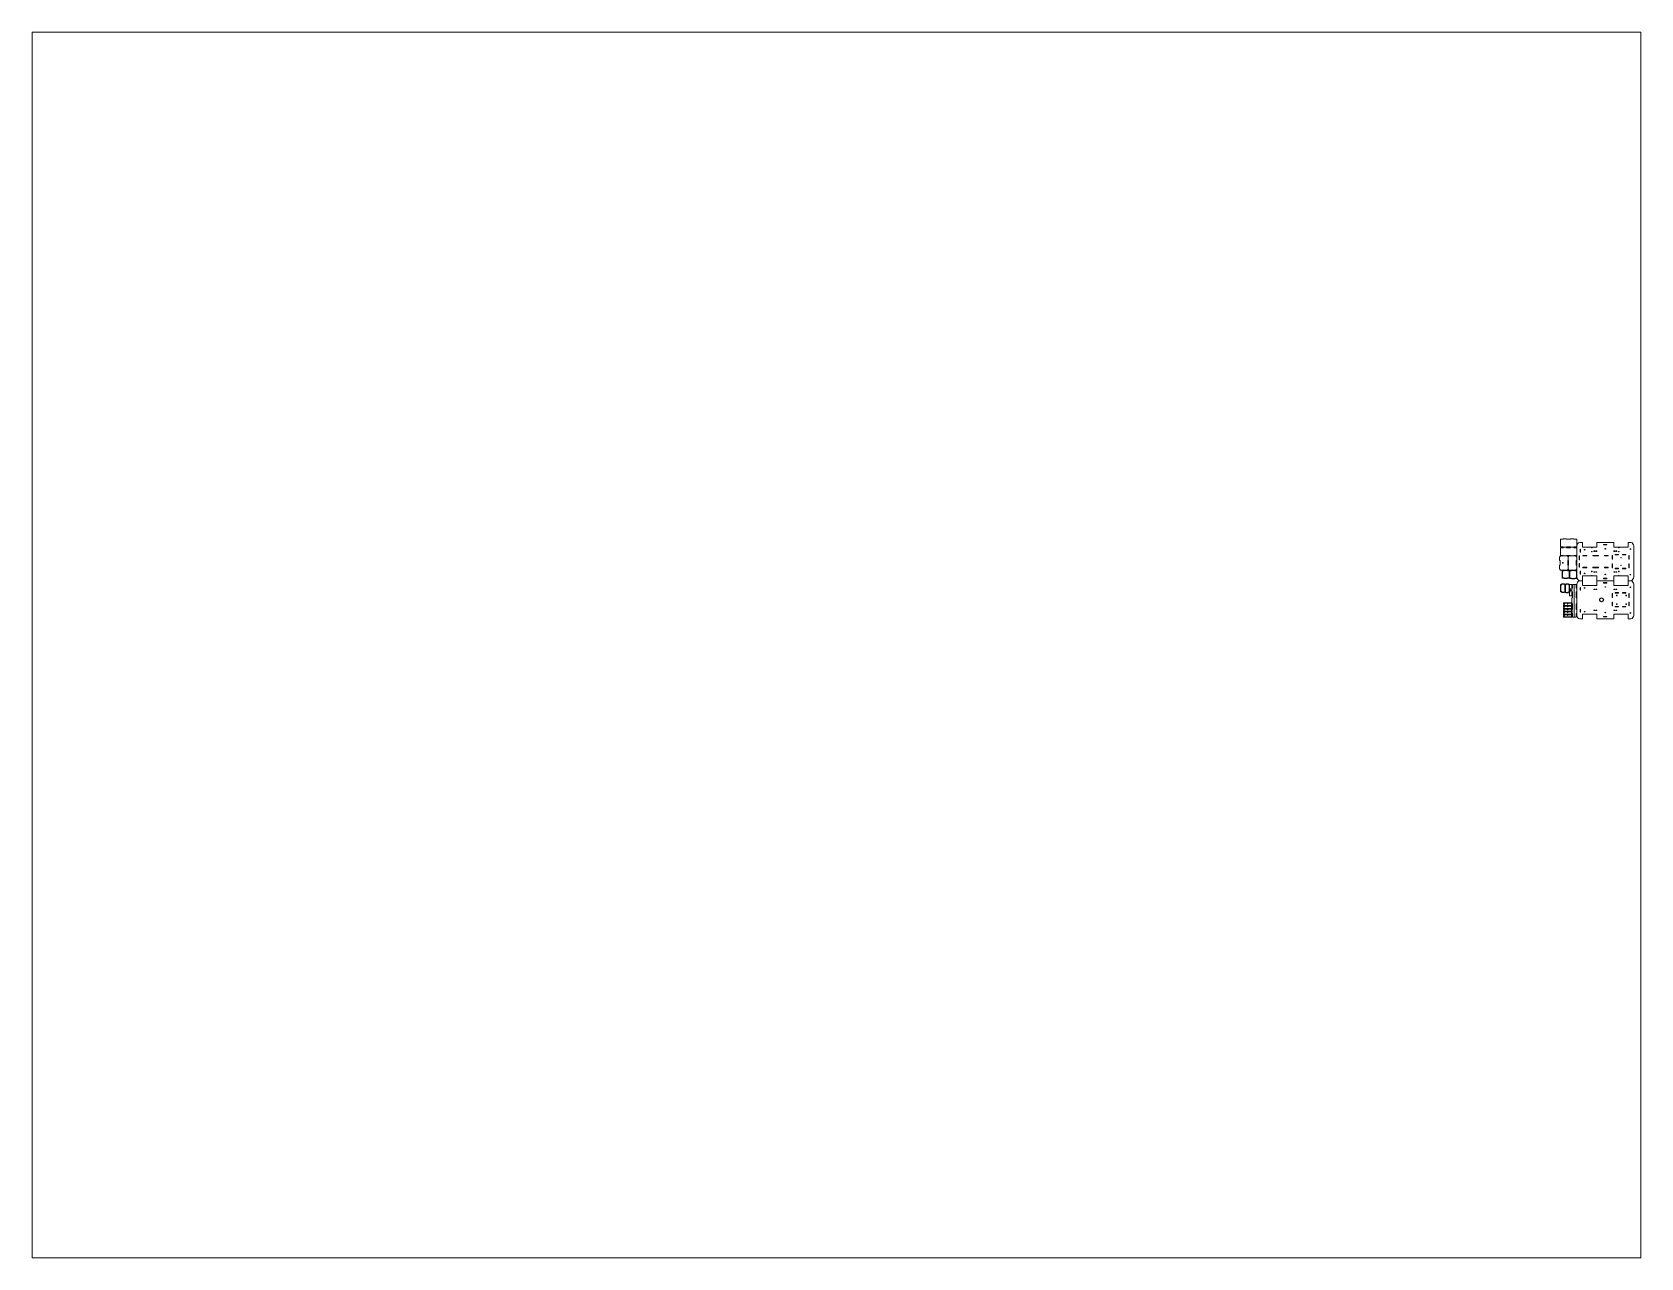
# Paper-space layout 'Layout1' of a CAD drawing. Header units: millimetres. Extents: x 1.05 to 9.45, y 0.8 to 7.2.
# The model-space entities are those that its viewports show. They can reach past a viewport. Long polylines and large blocks are cut down to what shows.
import ezdxf

# ---------------------------------------------------------------- set-up
doc = ezdxf.new("R2010")
doc.units = ezdxf.units.MM
doc.header["$MEASUREMENT"] = 0
doc.layers.add('Layer 1', color=7, linetype='Continuous')

msp = doc.modelspace()

# ---------------------------------------------------------------- linework, layer by layer
at = {"color": 0}
for p, q in [((462.6, 704.1), (462.6, 743.7)), ((462.6, 743.7), (472.6, 743.7)), ((472.6, 704.1), (462.6, 704.1)), ((472.6, 746.1), (490.1, 746.1)), ((472.6, 743.7), (472.6, 746.1)), ((472.6, 701.7), (472.6, 704.1)), ((490.1, 701.7), (472.6, 701.7)), ((490.1, 746.1), (490.1, 743.7)), ((490.1, 743.7), (500.1, 743.7)), ((500.1, 703.7), (490.1, 703.7)), ((490.1, 703.7), (490.1, 701.7)), ((500.1, 704.1), (500.1, 743.7)), ((500.1, 743.7), (510.1, 743.7)), ((500.1, 743.7), (500.1, 703.7)), ((500.1, 703.7), (510.1, 703.7)), ((510.1, 746.1), (527.6, 746.1)), ((510.1, 743.7), (510.1, 746.1)), ((510.1, 703.7), (510.1, 701.7)), ((510.1, 701.7), (527.6, 701.7)), ((527.6, 746.1), (527.6, 743.7)), ((527.6, 743.7), (537.6, 743.7)), ((527.6, 701.7), (527.6, 704.1)), ((527.6, 704.1), (537.6, 704.1)), ((537.6, 704.1), (537.6, 743.7)), ((455.4, 631.6), (455.4, 671.2)), ((455.4, 671.2), (460.4, 671.2)), ((460.4, 631.6), (455.4, 631.6)), ((460.4, 673.6), (472.9, 673.6)), ((460.4, 671.2), (460.4, 673.6)), ((460.4, 629.2), (460.4, 631.6)), ((472.9, 629.2), (460.4, 629.2)), ((472.9, 673.6), (472.9, 671.2)), ((472.9, 671.2), (477.9, 671.2)), ((477.9, 631.2), (472.9, 631.2)), ((472.9, 631.2), (472.9, 629.2)), ((477.9, 631.6), (477.9, 671.2)), ((477.9, 671.2), (477.9, 631.2)), ((477.9, 631.6), (477.9, 671.2)), ((477.9, 671.2), (482.9, 671.2)), ((477.9, 631.2), (482.9, 631.2)), ((482.9, 673.6), (495.4, 673.6)), ((482.9, 671.2), (482.9, 673.6)), ((482.9, 631.2), (482.9, 629.2)), ((482.9, 629.2), (495.4, 629.2)), ((495.4, 673.6), (495.4, 671.2)), ((495.4, 671.2), (500.4, 671.2)), ((495.4, 629.2), (495.4, 631.6)), ((495.4, 631.6), (500.4, 631.6)), ((500.4, 631.6), (500.4, 671.2)), ((468.4, 544), (512.9, 544)), ((468.4, 544), (468.4, 539)), ((468.4, 539), (470.8, 539)), ((468.4, 529), (512.8, 529)), ((468.4, 529), (468.4, 524)), ((468.4, 524), (470.8, 524)), ((470.8, 519), (468.4, 519)), ((468.4, 519), (468.4, 514)), ((510.4, 514), (468.4, 514)), ((468.4, 514), (512.8, 514)), ((468.4, 514), (468.4, 509)), ((468.4, 509), (470.8, 509)), ((468.5, 574), (512.9, 574)), ((468.5, 574), (468.5, 569)), ((468.5, 569), (470.9, 569)), ((470.9, 564), (468.5, 564)), ((468.5, 564), (468.5, 559)), ((510.5, 559), (468.5, 559)), ((468.5, 559), (512.9, 559)), ((468.5, 559), (468.5, 554)), ((468.5, 554), (470.9, 554)), ((470.9, 549), (468.5, 549)), ((468.5, 549), (468.5, 544)), ((510.5, 544), (468.5, 544)), ((470.8, 534), (468.5, 534)), ((468.5, 534), (468.5, 529)), ((510.5, 529), (468.5, 529)), ((470.8, 539), (470.8, 534)), ((470.8, 524), (470.8, 519)), ((470.8, 509), (470.8, 504)), ((470.9, 569), (470.9, 564)), ((470.9, 554), (470.9, 549)), ((512.8, 524), (510.4, 524)), ((510.4, 524), (510.4, 519)), ((510.4, 519), (512.8, 519)), ((512.8, 514), (510.4, 514)), ((512.8, 509), (510.4, 509)), ((510.4, 509), (510.4, 504)), ((512.9, 569), (510.5, 569)), ((510.5, 569), (510.5, 564)), ((510.5, 564), (512.9, 564)), ((512.9, 559), (510.5, 559)), ((512.9, 554), (510.5, 554)), ((510.5, 554), (510.5, 549)), ((510.5, 549), (512.9, 549)), ((512.9, 544), (510.5, 544)), ((512.9, 539), (510.5, 539)), ((510.5, 539), (510.5, 534)), ((510.5, 534), (512.8, 534)), ((512.8, 529), (510.5, 529)), ((512.8, 534), (512.8, 529)), ((512.8, 529), (512.8, 524)), ((512.8, 519), (512.8, 514)), ((512.8, 514), (512.8, 509)), ((512.9, 574), (512.9, 569)), ((512.9, 564), (512.9, 559)), ((512.9, 559), (512.9, 554)), ((512.9, 549), (512.9, 544)), ((512.9, 544), (512.9, 539)), ((470.8, 504), (468.4, 504)), ((468.4, 504), (468.4, 499)), ((510.4, 499), (468.4, 499)), ((510.4, 504), (512.8, 504)), ((512.8, 499), (510.4, 499)), ((512.8, 504), (512.8, 499))]:
    msp.add_line(p, q, dxfattribs=at)
for centre, radius in [((578.8, 852.6), 1.5), ((687.6, 857.6), 1.5), ((818.9, 856.1), 1.5), ((578.8, 728.5), 1.5), ((687.6, 723.5), 1.5), ((818.9, 722), 1.5), ((578.8, 652.6), 1.5), ((667.6, 590.6), 10), ((687.6, 657.6), 1.5), ((818.9, 656.1), 1.5), ((578.8, 528.5), 1.5), ((687.6, 523.5), 1.5), ((818.9, 522), 1.5)]:
    msp.add_circle(centre, radius, dxfattribs=at)
at = {"layer": 'Layer 1', "color": 0, "lineweight": 18}
for points in [[(614.5, 862.6), (618.5, 862.6), (618.5, 865.6), (614.5, 865.6), (614.5, 862.6)], [(614.5, 841.2), (618.5, 841.2), (618.5, 844.2), (614.5, 844.2), (614.5, 841.2)], [(756.7, 862.6), (760.7, 862.6), (760.7, 865.6), (756.7, 865.6), (756.7, 862.6)], [(756.7, 841.2), (760.7, 841.2), (760.7, 844.2), (756.7, 844.2), (756.7, 841.2)], [(614.5, 737), (618.5, 737), (618.5, 740), (614.5, 740), (614.5, 737)], [(614.5, 715.6), (618.5, 715.6), (618.5, 718.6), (614.5, 718.6), (614.5, 715.6)], [(756.7, 737), (760.7, 737), (760.7, 740), (756.7, 740), (756.7, 737)], [(756.7, 715.6), (760.7, 715.6), (760.7, 718.6), (756.7, 718.6), (756.7, 715.6)]]:
    msp.add_lwpolyline(points, close=True, dxfattribs=at)
at = {"layer": 'Layer 1', "color": 0, "lineweight": 9}
for points in [[(627.4, 844.2), (632.4, 844.2), (632.4, 846.6), (627.4, 846.6), (627.4, 844.2)], [(637.4, 844.2), (642.4, 844.2), (642.4, 846.6), (637.4, 846.6), (637.4, 844.2)], [(732.8, 844.2), (737.8, 844.2), (737.8, 846.6), (732.8, 846.6), (732.8, 844.2)], [(742.8, 844.2), (747.8, 844.2), (747.8, 846.6), (742.8, 846.6), (742.8, 844.2)], [(627.4, 734.6), (632.4, 734.6), (632.4, 737), (627.4, 737), (627.4, 734.6)], [(637.4, 734.6), (642.4, 734.6), (642.4, 737), (637.4, 737), (637.4, 734.6)], [(732.8, 734.6), (737.8, 734.6), (737.8, 737), (732.8, 737), (732.8, 734.6)], [(742.8, 734.6), (747.8, 734.6), (747.8, 737), (742.8, 737), (742.8, 734.6)], [(627.4, 644.2), (632.4, 644.2), (632.4, 646.6), (627.4, 646.6), (627.4, 644.2)], [(637.4, 644.2), (642.4, 644.2), (642.4, 646.6), (637.4, 646.6), (637.4, 644.2)], [(732.8, 644.2), (737.8, 644.2), (737.8, 646.6), (732.8, 646.6), (732.8, 644.2)], [(742.8, 644.2), (747.8, 644.2), (747.8, 646.6), (742.8, 646.6), (742.8, 644.2)], [(627.4, 534.6), (632.4, 534.6), (632.4, 537), (627.4, 537), (627.4, 534.6)], [(637.4, 534.6), (642.4, 534.6), (642.4, 537), (637.4, 537), (637.4, 534.6)], [(732.8, 534.6), (737.8, 534.6), (737.8, 537), (732.8, 537), (732.8, 534.6)], [(742.8, 534.6), (747.8, 534.6), (747.8, 537), (742.8, 537), (742.8, 534.6)]]:
    msp.add_lwpolyline(points, close=True, dxfattribs=at)
for points in [[(452.6, 908.2), (452.6, 908.2), (452.6, 868.2), (452.6, 868.2)], [(452.6, 908.2), (452.6, 908.2), (467.6, 908.2), (467.6, 908.2)], [(452.6, 868.2), (452.6, 868.2), (467.6, 868.2), (467.6, 868.2)], [(452.6, 823.4), (452.6, 823.4), (452.6, 863.4), (452.6, 863.4)], [(452.6, 863.4), (452.6, 863.4), (467.6, 863.4), (467.6, 863.4)], [(467.6, 908.2), (467.6, 908.2), (467.6, 910.6), (467.6, 910.6)], [(485.1, 910.6), (485.1, 910.6), (467.6, 910.6), (467.6, 910.6)], [(467.6, 868.2), (467.6, 868.2), (467.6, 865.8), (467.6, 865.8)], [(485.1, 865.8), (485.1, 865.8), (467.6, 865.8), (467.6, 865.8)], [(485.1, 865.8), (485.1, 865.8), (467.6, 865.8), (467.6, 865.8)], [(467.6, 863.4), (467.6, 863.4), (467.6, 865.8), (467.6, 865.8)], [(485.1, 865.8), (485.1, 865.8), (467.6, 865.8), (467.6, 865.8)], [(485.1, 865.8), (485.1, 865.8), (467.6, 865.8), (467.6, 865.8)], [(485.1, 908.2), (485.1, 908.2), (485.1, 910.6), (485.1, 910.6)], [(485.1, 908.2), (485.1, 908.2), (505.1, 908.2), (505.1, 908.2)], [(485.1, 868.2), (485.1, 868.2), (505.1, 868.2), (505.1, 868.2)], [(485.1, 868.2), (485.1, 868.2), (485.1, 865.8), (485.1, 865.8)], [(485.1, 863.4), (485.1, 863.4), (485.1, 865.8), (485.1, 865.8)], [(485.1, 863.4), (485.1, 863.4), (505.1, 863.4), (505.1, 863.4)], [(505.1, 908.2), (505.1, 908.2), (505.1, 910.6), (505.1, 910.6)], [(505.1, 910.6), (505.1, 910.6), (522.6, 910.6), (522.6, 910.6)], [(505.1, 868.2), (505.1, 868.2), (505.1, 865.8), (505.1, 865.8)], [(505.1, 865.8), (505.1, 865.8), (522.6, 865.8), (522.6, 865.8)], [(505.1, 865.8), (505.1, 865.8), (522.6, 865.8), (522.6, 865.8)], [(505.1, 863.4), (505.1, 863.4), (505.1, 865.8), (505.1, 865.8)], [(505.1, 865.8), (505.1, 865.8), (522.6, 865.8), (522.6, 865.8)], [(505.1, 865.8), (505.1, 865.8), (522.6, 865.8), (522.6, 865.8)], [(522.6, 910.6), (522.6, 910.6), (522.6, 908.2), (522.6, 908.2)], [(522.6, 908.2), (522.6, 908.2), (537.6, 908.2), (537.6, 908.2)], [(522.6, 865.8), (522.6, 865.8), (522.6, 868.2), (522.6, 868.2)], [(522.6, 868.2), (522.6, 868.2), (537.6, 868.2), (537.6, 868.2)], [(522.6, 865.8), (522.6, 865.8), (522.6, 863.4), (522.6, 863.4)], [(522.6, 863.4), (522.6, 863.4), (537.6, 863.4), (537.6, 863.4)], [(537.6, 868.2), (537.6, 868.2), (537.6, 908.2), (537.6, 908.2)], [(542.6, 882.9), (539.3, 876), (537.6, 868.4), (537.6, 860.7)], [(537.6, 863.4), (537.6, 863.4), (537.6, 823.4), (537.6, 823.4)], [(537.6, 720.4), (537.6, 720.4), (537.6, 860.7), (537.6, 860.7)], [(553.6, 890.6), (548.8, 890.3), (544.5, 887.4), (542.6, 882.9)], [(553.6, 890.6), (553.6, 890.6), (567.6, 890.6), (567.6, 890.6)], [(557.5, 855.7), (557.5, 855.7), (555.1, 855.7), (555.1, 855.7)], [(555.1, 840.7), (555.1, 840.7), (555.1, 845), (555.1, 855.7)], [(557.5, 840.7), (557.5, 840.7), (557.5, 845), (557.5, 855.7)], [(643.6, 890.6), (643.6, 890.6), (731.6, 890.6), (731.6, 890.6)], [(678.8, 880.6), (678.8, 880.6), (678.8, 878.2), (678.8, 878.2)], [(678.8, 880.6), (678.8, 880.6), (696.3, 880.6), (696.3, 880.6)], [(678.8, 878.2), (678.8, 878.2), (696.3, 878.2), (696.3, 878.2)], [(696.3, 880.6), (696.3, 880.6), (696.3, 878.2), (696.3, 878.2)], [(807.6, 890.6), (807.6, 890.6), (821.6, 890.6), (821.6, 890.6)], [(832.5, 882.9), (830.7, 887.4), (826.4, 890.3), (821.6, 890.6)], [(837.6, 860.7), (837.6, 868.4), (835.9, 876), (832.5, 882.9)], [(837.6, 860.7), (837.6, 860.7), (837.6, 720.4), (837.6, 720.4)], [(450.4, 816), (450.4, 816), (448, 816), (448, 816)], [(448, 816), (448, 816), (448, 796), (448, 796)], [(448, 796), (448, 796), (450.4, 796), (450.4, 796)], [(448, 751.2), (448, 751.2), (448, 771.2), (448, 771.2)], [(448, 771.2), (448, 771.2), (450.4, 771.2), (450.4, 771.2)], [(490.4, 821), (490.4, 821), (450.4, 821), (450.4, 821)], [(450.4, 821), (450.4, 821), (450.4, 816), (450.4, 816)], [(450.4, 796), (450.4, 796), (450.4, 771.2), (450.4, 771.2)], [(452.6, 823.4), (452.6, 823.4), (467.6, 823.4), (467.6, 823.4)], [(467.6, 823.4), (467.6, 823.4), (467.6, 821), (467.6, 821)], [(485.1, 821), (485.1, 821), (467.6, 821), (467.6, 821)], [(485.1, 823.4), (485.1, 823.4), (505.1, 823.4), (505.1, 823.4)], [(485.1, 823.4), (485.1, 823.4), (485.1, 821), (485.1, 821)], [(490.4, 821), (490.4, 821), (490.4, 816), (490.4, 816)], [(490.4, 816), (490.4, 816), (492.8, 816), (492.8, 816)], [(492.8, 796), (492.8, 796), (490.4, 796), (490.4, 796)], [(490.4, 796), (490.4, 796), (490.4, 771.2), (490.4, 771.2)], [(492.8, 771.2), (492.8, 771.2), (490.4, 771.2), (490.4, 771.2)], [(492.8, 816), (492.8, 816), (492.8, 796), (492.8, 796)], [(495.2, 816), (495.2, 816), (492.8, 816), (492.8, 816)], [(492.8, 816), (492.8, 816), (492.8, 796), (492.8, 796)], [(492.8, 796), (492.8, 796), (495.2, 796), (495.2, 796)], [(492.8, 751.2), (492.8, 751.2), (492.8, 771.2), (492.8, 771.2)], [(492.8, 751.2), (492.8, 751.2), (492.8, 771.2), (492.8, 771.2)], [(492.8, 771.2), (492.8, 771.2), (495.2, 771.2), (495.2, 771.2)], [(495.2, 821), (495.2, 821), (495.2, 816), (495.2, 816)], [(495.2, 821), (495.2, 821), (535.2, 821), (535.2, 821)], [(495.2, 796), (495.2, 796), (495.2, 771.2), (495.2, 771.2)], [(505.1, 823.4), (505.1, 823.4), (505.1, 821), (505.1, 821)], [(505.1, 821), (505.1, 821), (522.6, 821), (522.6, 821)], [(522.6, 821), (522.6, 821), (522.6, 823.4), (522.6, 823.4)], [(522.6, 823.4), (522.6, 823.4), (537.6, 823.4), (537.6, 823.4)], [(535.2, 821), (535.2, 821), (535.2, 816), (535.2, 816)], [(535.2, 816), (535.2, 816), (537.6, 816), (537.6, 816)], [(537.6, 796), (537.6, 796), (535.2, 796), (535.2, 796)], [(535.2, 796), (535.2, 796), (535.2, 771.2), (535.2, 771.2)], [(537.6, 771.2), (537.6, 771.2), (535.2, 771.2), (535.2, 771.2)], [(537.6, 816), (537.6, 816), (537.6, 796), (537.6, 796)], [(537.6, 751.2), (537.6, 751.2), (537.6, 771.2), (537.6, 771.2)], [(550.2, 800.6), (550.2, 800.6), (550.2, 820.6), (550.2, 820.6)], [(552.6, 820.6), (552.6, 820.6), (550.2, 820.6), (550.2, 820.6)], [(552.6, 800.6), (552.6, 800.6), (550.2, 800.6), (550.2, 800.6)], [(550.2, 760.6), (550.2, 760.6), (550.2, 780.6), (550.2, 780.6)], [(550.2, 780.6), (550.2, 780.6), (552.6, 780.6), (552.6, 780.6)], [(552.6, 760.6), (552.6, 760.6), (550.2, 760.6), (550.2, 760.6)], [(552.6, 800.6), (552.6, 800.6), (552.6, 820.6), (552.6, 820.6)], [(552.6, 780.6), (552.6, 780.6), (552.6, 760.6), (552.6, 760.6)], [(557.5, 840.7), (557.5, 840.7), (555.1, 840.7), (555.1, 840.7)], [(570.2, 823), (570.2, 823), (570.2, 820.6), (570.2, 820.6)], [(570.2, 823), (570.2, 823), (590.2, 823), (590.2, 823)], [(570.2, 820.6), (570.2, 820.6), (590.2, 820.6), (590.2, 820.6)], [(570.2, 758.2), (570.2, 758.2), (570.2, 760.6), (570.2, 760.6)], [(570.2, 760.6), (570.2, 760.6), (590.2, 760.6), (590.2, 760.6)], [(590.2, 820.6), (590.2, 820.6), (590.2, 823), (590.2, 823)], [(590.2, 760.6), (590.2, 760.6), (590.2, 758.2), (590.2, 758.2)], [(621.4, 820.6), (621.4, 820.6), (621.4, 823), (621.4, 823)], [(621.4, 823), (621.4, 823), (651.4, 823), (651.4, 823)], [(621.4, 820.6), (621.4, 820.6), (651.4, 820.6), (651.4, 820.6)], [(621.4, 760.6), (621.4, 760.6), (651.4, 760.6), (651.4, 760.6)], [(621.4, 760.6), (621.4, 760.6), (621.4, 758.2), (621.4, 758.2)], [(651.4, 820.6), (651.4, 820.6), (651.4, 823), (651.4, 823)], [(651.4, 760.6), (651.4, 760.6), (651.4, 758.2), (651.4, 758.2)], [(682.6, 820.6), (682.6, 820.6), (682.6, 823), (682.6, 823)], [(682.6, 823), (682.6, 823), (702.6, 823), (702.6, 823)], [(702.6, 820.6), (702.6, 820.6), (682.6, 820.6), (682.6, 820.6)], [(702.6, 760.6), (702.6, 760.6), (682.6, 760.6), (682.6, 760.6)], [(682.6, 760.6), (682.6, 760.6), (682.6, 758.2), (682.6, 758.2)], [(702.6, 823), (702.6, 823), (702.6, 820.6), (702.6, 820.6)], [(702.6, 758.2), (702.6, 758.2), (702.6, 760.6), (702.6, 760.6)], [(725, 823), (725, 823), (722.6, 823), (722.6, 823)], [(722.6, 823), (722.6, 823), (722.6, 803), (722.6, 803)], [(722.6, 803), (722.6, 803), (725, 803), (725, 803)], [(722.6, 758.2), (722.6, 758.2), (722.6, 778.2), (722.6, 778.2)], [(722.6, 778.2), (722.6, 778.2), (725, 778.2), (725, 778.2)], [(725, 823), (725, 823), (725, 803), (725, 803)], [(725, 778.2), (725, 778.2), (725, 758.2), (725, 758.2)], [(740, 825.6), (740, 825.6), (740, 828), (740, 828)], [(757.5, 828), (757.5, 828), (740, 828), (740, 828)], [(757.5, 825.6), (757.5, 825.6), (740, 825.6), (740, 825.6)], [(757.5, 825.6), (757.5, 825.6), (757.5, 828), (757.5, 828)], [(777.5, 825.6), (777.5, 825.6), (777.5, 828), (777.5, 828)], [(777.5, 828), (777.5, 828), (795, 828), (795, 828)], [(777.5, 825.6), (777.5, 825.6), (795, 825.6), (795, 825.6)], [(795, 825.6), (795, 825.6), (795, 828), (795, 828)], [(810, 823), (810, 823), (812.4, 823), (812.4, 823)], [(810, 823), (810, 823), (810, 803), (810, 803)], [(812.4, 803), (812.4, 803), (810, 803), (810, 803)], [(812.4, 778.2), (812.4, 778.2), (810, 778.2), (810, 778.2)], [(810, 778.2), (810, 778.2), (810, 758.2), (810, 758.2)], [(812.4, 823), (812.4, 823), (812.4, 803), (812.4, 803)], [(812.4, 758.2), (812.4, 758.2), (812.4, 778.2), (812.4, 778.2)], [(450.4, 751.2), (450.4, 751.2), (448, 751.2), (448, 751.2)], [(450.4, 746.2), (450.4, 746.2), (450.4, 751.2), (450.4, 751.2)], [(450.4, 746.2), (450.4, 746.2), (490.4, 746.2), (490.4, 746.2)], [(490.4, 746.2), (490.4, 746.2), (490.4, 751.2), (490.4, 751.2)], [(490.4, 751.2), (490.4, 751.2), (492.8, 751.2), (492.8, 751.2)], [(495.2, 751.2), (495.2, 751.2), (492.8, 751.2), (492.8, 751.2)], [(495.2, 746.2), (495.2, 746.2), (495.2, 751.2), (495.2, 751.2)], [(535.2, 746.2), (535.2, 746.2), (495.2, 746.2), (495.2, 746.2)], [(535.2, 746.2), (535.2, 746.2), (535.2, 751.2), (535.2, 751.2)], [(535.2, 751.2), (535.2, 751.2), (537.6, 751.2), (537.6, 751.2)], [(537.6, 746.2), (537.6, 746.2), (537.6, 741.2), (537.6, 741.2)], [(537.6, 720.4), (537.6, 712.7), (539.3, 705.1), (542.6, 698.2)], [(542.6, 682.9), (539.3, 676), (537.6, 668.4), (537.6, 660.7)], [(542.6, 698.2), (544.5, 693.8), (548.8, 690.8), (553.6, 690.6)], [(553.6, 690.6), (548.8, 690.3), (544.5, 687.4), (542.6, 682.9)], [(553.6, 690.6), (553.6, 690.6), (567.6, 690.6), (567.6, 690.6)], [(567.6, 690.6), (567.6, 690.6), (553.6, 690.6), (553.6, 690.6)], [(553.6, 690.6), (553.6, 690.6), (567.6, 690.6), (567.6, 690.6)], [(557.5, 740.5), (557.5, 740.5), (555.1, 740.5), (555.1, 740.5)], [(555.1, 740.5), (555.1, 740.5), (555.1, 736.1), (555.1, 725.5)], [(557.5, 725.5), (557.5, 725.5), (555.1, 725.5), (555.1, 725.5)], [(557.5, 740.5), (557.5, 740.5), (557.5, 736.1), (557.5, 725.5)], [(570.2, 758.2), (570.2, 758.2), (590.2, 758.2), (590.2, 758.2)], [(621.4, 758.2), (621.4, 758.2), (651.4, 758.2), (651.4, 758.2)], [(643.6, 690.6), (643.6, 690.6), (731.6, 690.6), (731.6, 690.6)], [(643.6, 690.6), (643.6, 690.6), (731.6, 690.6), (731.6, 690.6)], [(678.8, 703), (678.8, 703), (678.8, 700.6), (678.8, 700.6)], [(678.8, 703), (678.8, 703), (696.3, 703), (696.3, 703)], [(678.8, 700.6), (678.8, 700.6), (696.3, 700.6), (696.3, 700.6)], [(678.8, 680.6), (678.8, 680.6), (678.8, 678.2), (678.8, 678.2)], [(678.8, 680.6), (678.8, 680.6), (696.3, 680.6), (696.3, 680.6)], [(678.8, 678.2), (678.8, 678.2), (696.3, 678.2), (696.3, 678.2)], [(682.6, 758.2), (682.6, 758.2), (702.6, 758.2), (702.6, 758.2)], [(696.3, 703), (696.3, 703), (696.3, 700.6), (696.3, 700.6)], [(696.3, 680.6), (696.3, 680.6), (696.3, 678.2), (696.3, 678.2)], [(725, 758.2), (725, 758.2), (722.6, 758.2), (722.6, 758.2)], [(740, 755.6), (740, 755.6), (740, 753.2), (740, 753.2)], [(757.5, 755.6), (757.5, 755.6), (740, 755.6), (740, 755.6)], [(757.5, 753.2), (757.5, 753.2), (740, 753.2), (740, 753.2)], [(757.5, 755.6), (757.5, 755.6), (757.5, 753.2), (757.5, 753.2)], [(777.5, 755.6), (777.5, 755.6), (777.5, 753.2), (777.5, 753.2)], [(777.5, 755.6), (777.5, 755.6), (795, 755.6), (795, 755.6)], [(777.5, 753.2), (777.5, 753.2), (795, 753.2), (795, 753.2)], [(795, 755.6), (795, 755.6), (795, 753.2), (795, 753.2)], [(807.6, 690.6), (807.6, 690.6), (821.6, 690.6), (821.6, 690.6)], [(807.6, 690.6), (807.6, 690.6), (821.6, 690.6), (821.6, 690.6)], [(810, 758.2), (810, 758.2), (812.4, 758.2), (812.4, 758.2)], [(821.6, 690.6), (826.4, 690.8), (830.7, 693.8), (832.5, 698.2)], [(832.5, 682.9), (830.7, 687.4), (826.4, 690.3), (821.6, 690.6)], [(832.5, 698.2), (835.9, 705.1), (837.6, 712.7), (837.6, 720.4)], [(837.6, 660.7), (837.6, 668.4), (835.9, 676), (832.5, 682.9)], [(500.4, 651.4), (500.4, 651.4), (500.4, 671.4), (500.4, 671.4)], [(500.4, 671.4), (500.4, 671.4), (502.8, 671.4), (502.8, 671.4)], [(502.8, 651.4), (502.8, 651.4), (500.4, 651.4), (500.4, 651.4)], [(500.4, 611.4), (500.4, 611.4), (500.4, 631.4), (500.4, 631.4)], [(500.4, 631.4), (500.4, 631.4), (502.8, 631.4), (502.8, 631.4)], [(500.4, 611.4), (500.4, 611.4), (502.8, 611.4), (502.8, 611.4)], [(502.8, 671.4), (502.8, 671.4), (512.8, 671.4), (512.8, 671.4)], [(502.8, 631.4), (502.8, 631.4), (502.8, 651.4), (502.8, 651.4)], [(512.8, 611), (512.8, 611), (502.8, 611.4), (502.8, 611.4)], [(507.8, 641.3), (507.8, 641.3), (506, 643), (506, 643)], [(507.8, 641.3), (507.8, 641.3), (506, 639.5), (506, 639.5)], [(507.8, 641.3), (507.8, 641.3), (509.6, 643), (509.6, 643)], [(507.8, 641.3), (507.8, 641.3), (509.6, 639.5), (509.6, 639.5)], [(512.8, 671.4), (512.8, 671.4), (512.8, 611), (512.8, 611)], [(515.2, 651.4), (515.2, 651.4), (512.8, 651.4), (512.8, 651.4)], [(512.8, 651.4), (512.8, 651.4), (512.8, 631.4), (512.8, 631.4)], [(512.8, 631.4), (512.8, 631.4), (515.2, 631.4), (515.2, 631.4)], [(512.8, 570.2), (512.8, 570.2), (512.8, 600.2), (512.8, 600.2)], [(512.8, 600.2), (512.8, 600.2), (515.2, 600.2), (515.2, 600.2)], [(525.2, 671.4), (525.2, 671.4), (515.2, 671.4), (515.2, 671.4)], [(515.2, 671.4), (515.2, 671.4), (515.2, 651.4), (515.2, 651.4)], [(515.2, 631.4), (515.2, 631.4), (515.2, 600.2), (515.2, 600.2)], [(525.2, 499), (525.2, 499), (525.2, 671.4), (525.2, 671.4)], [(525.2, 671.4), (525.2, 671.4), (535.2, 671.4), (535.2, 671.4)], [(525.2, 499), (525.2, 499), (525.2, 671.4), (525.2, 671.4)], [(535.2, 671.4), (535.2, 671.4), (535.2, 651.4), (535.2, 651.4)], [(535.2, 651.4), (535.2, 651.4), (537.6, 651.4), (537.6, 651.4)], [(537.6, 631.4), (537.6, 631.4), (535.2, 631.4), (535.2, 631.4)], [(535.2, 631.4), (535.2, 631.4), (535.2, 600.2), (535.2, 600.2)], [(537.6, 600.2), (537.6, 600.2), (535.2, 600.2), (535.2, 600.2)], [(537.6, 520.4), (537.6, 520.4), (537.6, 660.7), (537.6, 660.7)], [(537.6, 651.4), (537.6, 651.4), (537.6, 631.4), (537.6, 631.4)], [(537.6, 570.2), (537.6, 570.2), (537.6, 600.2), (537.6, 600.2)], [(557.5, 655.7), (557.5, 655.7), (555.1, 655.7), (555.1, 655.7)], [(555.1, 640.7), (555.1, 640.7), (555.1, 645), (555.1, 655.7)], [(557.5, 640.7), (557.5, 640.7), (555.1, 640.7), (555.1, 640.7)], [(557.5, 640.7), (557.5, 640.7), (557.5, 645), (557.5, 655.7)], [(725, 623), (725, 623), (722.6, 623), (722.6, 623)], [(722.6, 623), (722.6, 623), (722.6, 603), (722.6, 603)], [(722.6, 603), (722.6, 603), (725, 603), (725, 603)], [(725, 623), (725, 623), (725, 603), (725, 603)], [(740, 625.6), (740, 625.6), (740, 628), (740, 628)], [(757.5, 628), (757.5, 628), (740, 628), (740, 628)], [(757.5, 625.6), (757.5, 625.6), (740, 625.6), (740, 625.6)], [(757.5, 625.6), (757.5, 625.6), (757.5, 628), (757.5, 628)], [(777.5, 625.6), (777.5, 625.6), (777.5, 628), (777.5, 628)], [(777.5, 628), (777.5, 628), (795, 628), (795, 628)], [(777.5, 625.6), (777.5, 625.6), (795, 625.6), (795, 625.6)], [(795, 625.6), (795, 625.6), (795, 628), (795, 628)], [(810, 623), (810, 623), (812.4, 623), (812.4, 623)], [(810, 623), (810, 623), (810, 603), (810, 603)], [(812.4, 603), (812.4, 603), (810, 603), (810, 603)], [(812.4, 623), (812.4, 623), (812.4, 603), (812.4, 603)], [(837.6, 660.7), (837.6, 660.7), (837.6, 520.4), (837.6, 520.4)], [(512.8, 570.2), (512.8, 570.2), (515.2, 570.2), (515.2, 570.2)], [(512.8, 519), (512.8, 519), (512.8, 539), (512.8, 539)], [(512.8, 539), (512.8, 539), (515.2, 539), (515.2, 539)], [(515.2, 519), (515.2, 519), (512.8, 519), (512.8, 519)], [(515.2, 539), (515.2, 539), (515.2, 570.2), (515.2, 570.2)], [(515.2, 499), (515.2, 499), (515.2, 519), (515.2, 519)], [(535.2, 539), (535.2, 539), (535.2, 570.2), (535.2, 570.2)], [(537.6, 570.2), (537.6, 570.2), (535.2, 570.2), (535.2, 570.2)], [(537.6, 539), (537.6, 539), (535.2, 539), (535.2, 539)], [(535.2, 499), (535.2, 499), (535.2, 519), (535.2, 519)], [(535.2, 519), (535.2, 519), (537.6, 519), (537.6, 519)], [(537.6, 519), (537.6, 519), (537.6, 539), (537.6, 539)], [(537.6, 520.4), (537.6, 520.4), (537.6, 520.6), (537.6, 520.6)], [(537.6, 520.4), (537.6, 512.7), (539.3, 505.1), (542.6, 498.2)], [(557.5, 540.5), (557.5, 540.5), (555.1, 540.5), (555.1, 540.5)], [(555.1, 540.5), (555.1, 540.5), (555.1, 536.1), (555.1, 525.5)], [(557.5, 525.5), (557.5, 525.5), (555.1, 525.5), (555.1, 525.5)], [(557.5, 540.5), (557.5, 540.5), (557.5, 536.1), (557.5, 525.5)], [(722.6, 558.2), (722.6, 558.2), (722.6, 578.2), (722.6, 578.2)], [(722.6, 578.2), (722.6, 578.2), (725, 578.2), (725, 578.2)], [(725, 558.2), (725, 558.2), (722.6, 558.2), (722.6, 558.2)], [(725, 578.2), (725, 578.2), (725, 558.2), (725, 558.2)], [(740, 555.6), (740, 555.6), (740, 553.2), (740, 553.2)], [(757.5, 555.6), (757.5, 555.6), (740, 555.6), (740, 555.6)], [(757.5, 553.2), (757.5, 553.2), (740, 553.2), (740, 553.2)], [(757.5, 555.6), (757.5, 555.6), (757.5, 553.2), (757.5, 553.2)], [(777.5, 555.6), (777.5, 555.6), (777.5, 553.2), (777.5, 553.2)], [(777.5, 555.6), (777.5, 555.6), (795, 555.6), (795, 555.6)], [(777.5, 553.2), (777.5, 553.2), (795, 553.2), (795, 553.2)], [(795, 555.6), (795, 555.6), (795, 553.2), (795, 553.2)], [(812.4, 578.2), (812.4, 578.2), (810, 578.2), (810, 578.2)], [(810, 578.2), (810, 578.2), (810, 558.2), (810, 558.2)], [(810, 558.2), (810, 558.2), (812.4, 558.2), (812.4, 558.2)], [(812.4, 558.2), (812.4, 558.2), (812.4, 578.2), (812.4, 578.2)], [(832.5, 498.2), (835.9, 505.1), (837.6, 512.7), (837.6, 520.4)], [(515.2, 499), (515.2, 499), (525.2, 499), (525.2, 499)], [(535.2, 499), (535.2, 499), (525.2, 499), (525.2, 499)], [(542.6, 498.2), (544.5, 493.8), (548.8, 490.8), (553.6, 490.6)], [(553.6, 490.6), (553.6, 490.6), (567.6, 490.6), (567.6, 490.6)], [(567.6, 490.6), (567.6, 490.6), (553.6, 490.6), (553.6, 490.6)], [(643.6, 490.6), (643.6, 490.6), (731.6, 490.6), (731.6, 490.6)], [(678.8, 503), (678.8, 503), (678.8, 500.6), (678.8, 500.6)], [(678.8, 503), (678.8, 503), (696.3, 503), (696.3, 503)], [(678.8, 500.6), (678.8, 500.6), (696.3, 500.6), (696.3, 500.6)], [(696.3, 503), (696.3, 503), (696.3, 500.6), (696.3, 500.6)], [(807.6, 490.6), (807.6, 490.6), (821.6, 490.6), (821.6, 490.6)], [(821.6, 490.6), (826.4, 490.8), (830.7, 493.8), (832.5, 498.2)]]:
    msp.add_open_spline(points, degree=3, dxfattribs=at)
for points, knots in [([(567.6, 890.6), (567.6, 890.6), (567.6, 865.6), (567.6, 865.6), (567.6, 865.6), (643.6, 865.6), (643.6, 865.6), (643.6, 865.6), (643.6, 890.6), (643.6, 890.6)], [0, 0, 0, 0, 0.333333, 0.333333, 0.333333, 0.666667, 0.666667, 0.666667, 1, 1, 1, 1]), ([(731.6, 890.6), (731.6, 890.6), (731.6, 865.6), (731.6, 865.6), (731.6, 865.6), (807.6, 865.6), (807.6, 865.6), (807.6, 865.6), (807.6, 890.6), (807.6, 890.6)], [0, 0, 0, 0, 0.333333, 0.333333, 0.333333, 0.666667, 0.666667, 0.666667, 1, 1, 1, 1]), ([(467.4, 783.6), (467.4, 784.7), (466.5, 785.6), (465.4, 785.6), (464.3, 785.6), (463.4, 784.7), (463.4, 783.6), (463.4, 782.5), (464.3, 781.6), (465.4, 781.6), (466.5, 781.6), (467.4, 782.5), (467.4, 783.6)], [0, 0, 0, 0, 0.25, 0.25, 0.25, 0.5, 0.5, 0.5, 0.75, 0.75, 0.75, 1, 1, 1, 1]), ([(771, 810.6), (771, 811.1), (770.5, 811.6), (770, 811.6), (769.4, 811.6), (769, 811.1), (769, 810.6), (769, 810), (769.4, 809.6), (770, 809.6), (770.5, 809.6), (771, 810), (771, 810.6)], [0, 0, 0, 0, 0.25, 0.25, 0.25, 0.5, 0.5, 0.5, 0.75, 0.75, 0.75, 1, 1, 1, 1]), ([(771, 770.6), (771, 771.1), (770.5, 771.6), (770, 771.6), (769.4, 771.6), (769, 771.1), (769, 770.6), (769, 770), (769.4, 769.6), (770, 769.6), (770.5, 769.6), (771, 770), (771, 770.6)], [0, 0, 0, 0, 0.25, 0.25, 0.25, 0.5, 0.5, 0.5, 0.75, 0.75, 0.75, 1, 1, 1, 1]), ([(567.6, 690.6), (567.6, 690.6), (567.6, 715.6), (567.6, 715.6), (567.6, 715.6), (643.6, 715.6), (643.6, 715.6), (643.6, 715.6), (643.6, 690.6), (643.6, 690.6)], [0, 0, 0, 0, 0.333333, 0.333333, 0.333333, 0.666667, 0.666667, 0.666667, 1, 1, 1, 1]), ([(567.6, 690.6), (567.6, 690.6), (567.6, 665.6), (567.6, 665.6), (567.6, 665.6), (643.6, 665.6), (643.6, 665.6), (643.6, 665.6), (643.6, 690.6), (643.6, 690.6)], [0, 0, 0, 0, 0.333333, 0.333333, 0.333333, 0.666667, 0.666667, 0.666667, 1, 1, 1, 1]), ([(731.6, 690.6), (731.6, 690.6), (731.6, 715.6), (731.6, 715.6), (731.6, 715.6), (807.6, 715.6), (807.6, 715.6), (807.6, 715.6), (807.6, 690.6), (807.6, 690.6)], [0, 0, 0, 0, 0.333333, 0.333333, 0.333333, 0.666667, 0.666667, 0.666667, 1, 1, 1, 1]), ([(731.6, 690.6), (731.6, 690.6), (731.6, 665.6), (731.6, 665.6), (731.6, 665.6), (807.6, 665.6), (807.6, 665.6), (807.6, 665.6), (807.6, 690.6), (807.6, 690.6)], [0, 0, 0, 0, 0.333333, 0.333333, 0.333333, 0.666667, 0.666667, 0.666667, 1, 1, 1, 1]), ([(749.3, 613.1), (749.3, 614.2), (748.4, 615.1), (747.3, 615.1), (746.2, 615.1), (745.3, 614.2), (745.3, 613.1), (745.3, 612), (746.2, 611.1), (747.3, 611.1), (748.4, 611.1), (749.3, 612), (749.3, 613.1)], [0, 0, 0, 0, 0.25, 0.25, 0.25, 0.5, 0.5, 0.5, 0.75, 0.75, 0.75, 1, 1, 1, 1]), ([(799.3, 613.1), (799.3, 614.2), (798.4, 615.1), (797.3, 615.1), (796.2, 615.1), (795.3, 614.2), (795.3, 613.1), (795.3, 612), (796.2, 611.1), (797.3, 611.1), (798.4, 611.1), (799.3, 612), (799.3, 613.1)], [0, 0, 0, 0, 0.25, 0.25, 0.25, 0.5, 0.5, 0.5, 0.75, 0.75, 0.75, 1, 1, 1, 1]), ([(473.3, 538), (473.9, 538), (474.3, 538.4), (474.3, 539), (474.3, 539.5), (473.9, 540), (473.3, 540), (472.8, 540), (472.3, 539.5), (472.3, 539), (472.3, 538.4), (472.8, 538), (473.3, 538)], [0, 0, 0, 0, 0.25, 0.25, 0.25, 0.5, 0.5, 0.5, 0.75, 0.75, 0.75, 1, 1, 1, 1]), ([(473.3, 523), (473.9, 523), (474.3, 523.4), (474.3, 524), (474.3, 524.5), (473.9, 525), (473.3, 525), (472.8, 525), (472.3, 524.5), (472.3, 524), (472.3, 523.4), (472.8, 523), (473.3, 523)], [0, 0, 0, 0, 0.25, 0.25, 0.25, 0.5, 0.5, 0.5, 0.75, 0.75, 0.75, 1, 1, 1, 1]), ([(473.3, 508), (473.8, 508), (474.3, 508.4), (474.3, 509), (474.3, 509.5), (473.8, 510), (473.3, 510), (472.7, 510), (472.3, 509.5), (472.3, 509), (472.3, 508.4), (472.7, 508), (473.3, 508)], [0, 0, 0, 0, 0.25, 0.25, 0.25, 0.5, 0.5, 0.5, 0.75, 0.75, 0.75, 1, 1, 1, 1]), ([(473.4, 568), (473.9, 568), (474.4, 568.4), (474.4, 569), (474.4, 569.5), (473.9, 570), (473.4, 570), (472.8, 570), (472.4, 569.5), (472.4, 569), (472.4, 568.4), (472.8, 568), (473.4, 568)], [0, 0, 0, 0, 0.25, 0.25, 0.25, 0.5, 0.5, 0.5, 0.75, 0.75, 0.75, 1, 1, 1, 1]), ([(473.4, 553), (473.9, 553), (474.4, 553.4), (474.4, 554), (474.4, 554.5), (473.9, 555), (473.4, 555), (472.8, 555), (472.4, 554.5), (472.4, 554), (472.4, 553.4), (472.8, 553), (473.4, 553)], [0, 0, 0, 0, 0.25, 0.25, 0.25, 0.5, 0.5, 0.5, 0.75, 0.75, 0.75, 1, 1, 1, 1]), ([(490.8, 538), (491.4, 538), (491.8, 538.4), (491.8, 539), (491.8, 539.5), (491.4, 540), (490.8, 540), (490.3, 540), (489.8, 539.5), (489.8, 539), (489.8, 538.4), (490.3, 538), (490.8, 538)], [0, 0, 0, 0, 0.25, 0.25, 0.25, 0.5, 0.5, 0.5, 0.75, 0.75, 0.75, 1, 1, 1, 1]), ([(490.8, 523), (491.4, 523), (491.8, 523.4), (491.8, 524), (491.8, 524.5), (491.4, 525), (490.8, 525), (490.3, 525), (489.8, 524.5), (489.8, 524), (489.8, 523.4), (490.3, 523), (490.8, 523)], [0, 0, 0, 0, 0.25, 0.25, 0.25, 0.5, 0.5, 0.5, 0.75, 0.75, 0.75, 1, 1, 1, 1]), ([(490.8, 508), (491.3, 508), (491.8, 508.4), (491.8, 509), (491.8, 509.5), (491.3, 510), (490.8, 510), (490.2, 510), (489.8, 509.5), (489.8, 509), (489.8, 508.4), (490.2, 508), (490.8, 508)], [0, 0, 0, 0, 0.25, 0.25, 0.25, 0.5, 0.5, 0.5, 0.75, 0.75, 0.75, 1, 1, 1, 1]), ([(490.9, 568), (491.4, 568), (491.9, 568.4), (491.9, 569), (491.9, 569.5), (491.4, 570), (490.9, 570), (490.3, 570), (489.9, 569.5), (489.9, 569), (489.9, 568.4), (490.3, 568), (490.9, 568)], [0, 0, 0, 0, 0.25, 0.25, 0.25, 0.5, 0.5, 0.5, 0.75, 0.75, 0.75, 1, 1, 1, 1]), ([(490.9, 553), (491.4, 553), (491.9, 553.4), (491.9, 554), (491.9, 554.5), (491.4, 555), (490.9, 555), (490.3, 555), (489.9, 554.5), (489.9, 554), (489.9, 553.4), (490.3, 553), (490.9, 553)], [0, 0, 0, 0, 0.25, 0.25, 0.25, 0.5, 0.5, 0.5, 0.75, 0.75, 0.75, 1, 1, 1, 1]), ([(567.6, 490.6), (567.6, 490.6), (567.6, 515.6), (567.6, 515.6), (567.6, 515.6), (643.6, 515.6), (643.6, 515.6), (643.6, 515.6), (643.6, 490.6), (643.6, 490.6)], [0, 0, 0, 0, 0.333333, 0.333333, 0.333333, 0.666667, 0.666667, 0.666667, 1, 1, 1, 1]), ([(731.6, 490.6), (731.6, 490.6), (731.6, 515.6), (731.6, 515.6), (731.6, 515.6), (807.6, 515.6), (807.6, 515.6), (807.6, 515.6), (807.6, 490.6), (807.6, 490.6)], [0, 0, 0, 0, 0.333333, 0.333333, 0.333333, 0.666667, 0.666667, 0.666667, 1, 1, 1, 1]), ([(749.3, 568.1), (749.3, 569.2), (748.4, 570.1), (747.3, 570.1), (746.2, 570.1), (745.3, 569.2), (745.3, 568.1), (745.3, 567), (746.2, 566.1), (747.3, 566.1), (748.4, 566.1), (749.3, 567), (749.3, 568.1)], [0, 0, 0, 0, 0.25, 0.25, 0.25, 0.5, 0.5, 0.5, 0.75, 0.75, 0.75, 1, 1, 1, 1]), ([(799.3, 568.1), (799.3, 569.2), (798.4, 570.1), (797.3, 570.1), (796.2, 570.1), (795.3, 569.2), (795.3, 568.1), (795.3, 567), (796.2, 566.1), (797.3, 566.1), (798.4, 566.1), (799.3, 567), (799.3, 568.1)], [0, 0, 0, 0, 0.25, 0.25, 0.25, 0.5, 0.5, 0.5, 0.75, 0.75, 0.75, 1, 1, 1, 1])]:
    msp.add_open_spline(points, degree=3, knots=knots, dxfattribs=at)

psp = doc.layouts.get("Layout1")

# ---------------------------------------------------------------- viewports
at = {"layer": '0'}
psp.add_viewport(center=(5.25, 4), size=(8.4, 6.4), view_center_point=(-3339.8331, 353.6916), view_height=6420.482364, dxfattribs=at)

doc.saveas('drawing.dxf')
